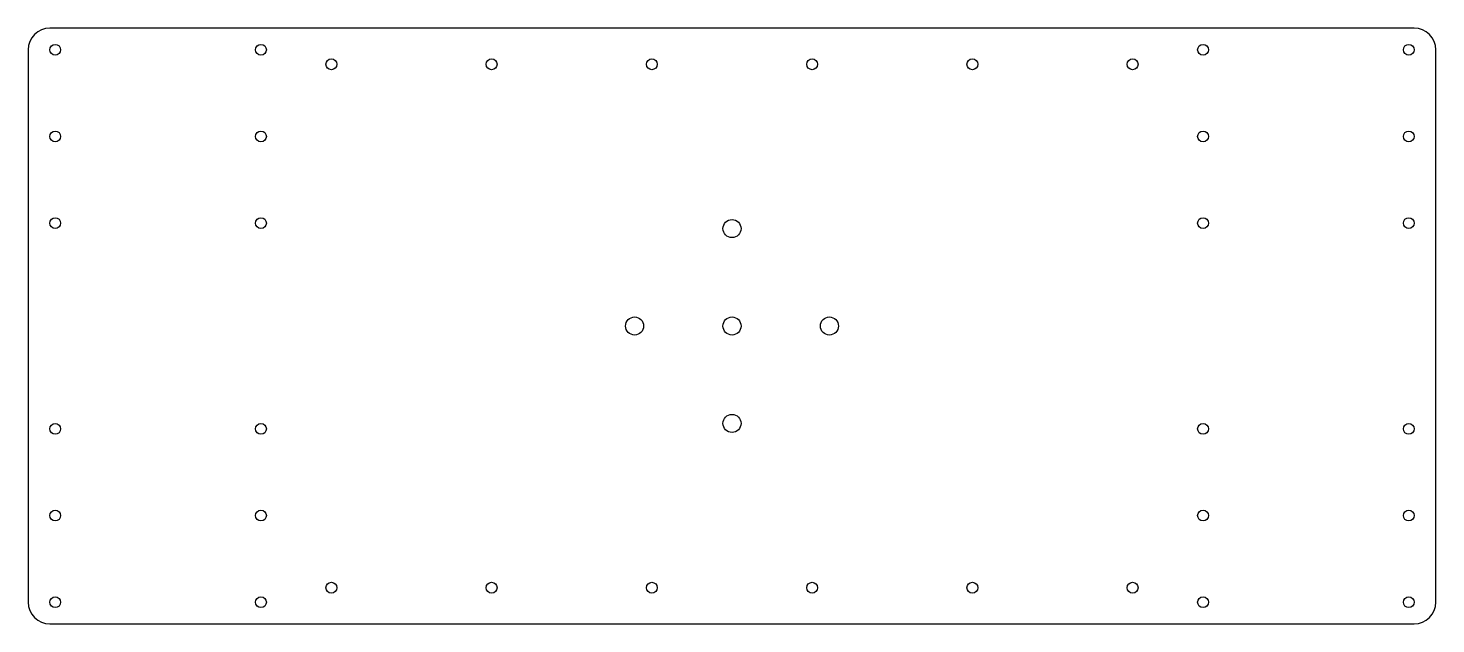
# Model space of a CAD drawing. Header units: millimetres. Extents: x -195 to 195, y -83 to 83.
import ezdxf

# ---------------------------------------------------------------- set-up
doc = ezdxf.new("R2010")
doc.units = ezdxf.units.MM

msp = doc.modelspace()

# ---------------------------------------------------------------- linework, layer by layer
at = {"color": 7, "linetype": 'Continuous', "lineweight": 25}
for p, q in [((189, 82.5), (-189, 82.5)), ((-195, 76.5), (-195, -76.5)), ((195, -76.5), (195, 76.5)), ((-189, -82.5), (189, -82.5))]:
    msp.add_line(p, q, dxfattribs=at)
for centre, radius in [((-187.5, 76.5), 1.5), ((-130.5, 76.5), 1.5), ((130.5, 76.5), 1.5), ((187.5, 76.5), 1.5), ((-111, 72.5), 1.5), ((-66.6, 72.5), 1.5), ((-22.2, 72.5), 1.5), ((22.2, 72.5), 1.5), ((66.6, 72.5), 1.5), ((111, 72.5), 1.5), ((-187.5, 52.5), 1.5), ((-130.5, 52.5), 1.5), ((130.5, 52.5), 1.5), ((187.5, 52.5), 1.5), ((-187.5, 28.5), 1.5), ((-130.5, 28.5), 1.5), ((0, 27), 2.5), ((130.5, 28.5), 1.5), ((187.5, 28.5), 1.5), ((-27, 0), 2.5), ((0, 0), 2.5), ((27, 0), 2.5), ((-187.5, -28.5), 1.5), ((-130.5, -28.5), 1.5), ((0, -27), 2.5), ((130.5, -28.5), 1.5), ((187.5, -28.5), 1.5), ((-187.5, -52.5), 1.5), ((-130.5, -52.5), 1.5), ((130.5, -52.5), 1.5), ((187.5, -52.5), 1.5), ((-111, -72.5), 1.5), ((-66.6, -72.5), 1.5), ((-22.2, -72.5), 1.5), ((22.2, -72.5), 1.5), ((66.6, -72.5), 1.5), ((111, -72.5), 1.5), ((-187.5, -76.5), 1.5), ((-130.5, -76.5), 1.5), ((130.5, -76.5), 1.5), ((187.5, -76.5), 1.5)]:
    msp.add_circle(centre, radius, dxfattribs=at)
for centre, start, end in [((-189, 76.5), 90, 180), ((189, 76.5), 0, 90), ((-189, -76.5), 180, 270), ((189, -76.5), 270, 0)]:
    msp.add_arc(centre, 6, start, end, dxfattribs=at)

doc.saveas('drawing.dxf')
